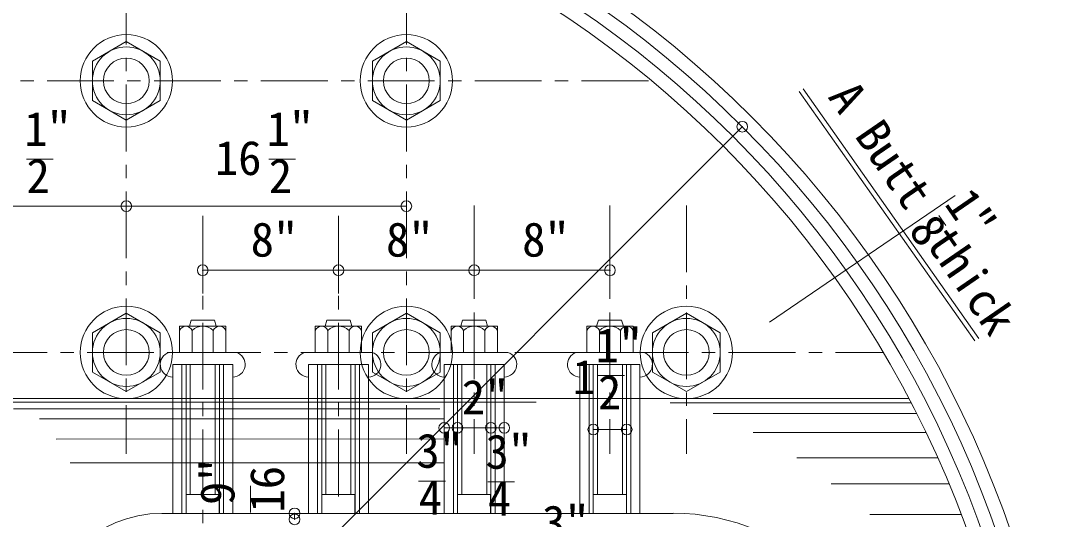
# Model space of a CAD drawing. Units: millimetres, scale not verified. Extents: x -5564 to 5565, y -3978 to 3978.
# Drawn here: x -2606 to -1037, y -529 to 216 of the extents above; entities that cross this region are included whole.
import ezdxf
from ezdxf.enums import TextEntityAlignment as Align

# ---------------------------------------------------------------- set-up
doc = ezdxf.new("R2010")
doc.units = ezdxf.units.MM
doc.header["$LTSCALE"] = 20
doc.header["$PDMODE"] = 32
doc.header["$PDSIZE"] = 16
doc.linetypes.add('CHAIN1', pattern=[8, 5, -1, 1, -1])
for name, color, linetype, lineweight in [('0-3_Center', 4, 'CHAIN1', 9), ('0-4_Note', 3, 'Continuous', 9), ('0-5_Line', 7, 'Continuous', 9), ('0-6_Sunpou', 3, 'Continuous', 9)]:
    doc.layers.add(name, color=color, linetype=linetype, lineweight=lineweight)
doc.styles.add('ＭＳ ゴシック', font='')
doc.styles.get('ＭＳ ゴシック').set_extended_font_data('MS Gothic')

msp = doc.modelspace()

# ---------------------------------------------------------------- linework, layer by layer
at = {"layer": '0-3_Center'}
for p, q in [((-2448.4, 280.95), (-2448.4, -431.86)), ((-2029.3, 280.95), (-2029.3, -431.86)), ((-3526.94, 126.5), (-1662.03, 126.5)), ((-1927.7, -59.93), (-1927.7, -431.86)), ((-1724.5, -59.93), (-1724.5, -431.86)), ((-1610.2, -59.93), (-1610.2, -431.86)), ((-2334.1, -75.46), (-2334.1, -540.74)), ((-2130.9, -75.46), (-2130.9, -513.08)), ((-3787.08, -279.9), (-1315.49, -279.9))]:
    msp.add_line(p, q, dxfattribs=at)
at = {"layer": '0-4_Note'}
for p, q in [((-1178.31, -262.71), (-1441.12, 110.49)), ((-1172.57, -259.16), (-1435.61, 114.37)), ((-1207.94, -45.25), (-1485.59, -234.39)), ((-1232.27, -74.82), (-1221.69, -90.2))]:
    msp.add_line(p, q, dxfattribs=at)
at = {"layer": '0-5_Line'}
for p, q in [((-2349.94, -247.02), (-2349.94, -279.9)), ((-2318.26, -247.02), (-2318.26, -279.9)), ((-2146.74, -247.02), (-2146.74, -279.9)), ((-2115.06, -247.02), (-2115.06, -279.9)), ((-1943.54, -247.02), (-1943.54, -279.9)), ((-1911.86, -247.02), (-1911.86, -279.9)), ((-1740.34, -247.02), (-1740.34, -279.9)), ((-1708.66, -247.02), (-1708.66, -279.9)), ((-2384.36, -279.9), (-2368.8, -279.9)), ((-2283.85, -279.9), (-2299.4, -279.9)), ((-2181.16, -279.9), (-2165.6, -279.9)), ((-2080.65, -279.9), (-2096.2, -279.9)), ((-1977.96, -279.9), (-1962.4, -279.9)), ((-1877.45, -279.9), (-1893, -279.9)), ((-1774.76, -279.9), (-1759.2, -279.9)), ((-1674.25, -279.9), (-1689.8, -279.9)), ((-2365.36, -297.9), (-2365.36, -520.75)), ((-2359.06, -297.9), (-2359.06, -520.75)), ((-2352.76, -297.9), (-2352.76, -492.44)), ((-2315.44, -297.9), (-2315.44, -492.44)), ((-2309.14, -297.9), (-2309.14, -520.75)), ((-2302.84, -297.9), (-2302.84, -520.75)), ((-2162.16, -297.9), (-2162.16, -520.75)), ((-2155.86, -297.9), (-2155.86, -520.75)), ((-2149.56, -297.9), (-2149.56, -492.44)), ((-2112.24, -297.9), (-2112.24, -492.44)), ((-2105.94, -297.9), (-2105.94, -520.75)), ((-2099.64, -297.9), (-2099.64, -520.75)), ((-1958.96, -297.9), (-1958.96, -520.75)), ((-1952.66, -297.9), (-1952.66, -520.75)), ((-1946.36, -297.9), (-1946.36, -492.44)), ((-1909.04, -297.9), (-1909.04, -492.44)), ((-1902.74, -297.9), (-1902.74, -520.75)), ((-1896.44, -297.9), (-1896.44, -520.75)), ((-1755.76, -297.9), (-1755.76, -520.75)), ((-1749.46, -297.9), (-1749.46, -520.75)), ((-1743.16, -297.9), (-1743.16, -492.44)), ((-1705.84, -297.9), (-1705.84, -492.44)), ((-1699.54, -297.9), (-1699.54, -520.75)), ((-1693.24, -297.9), (-1693.24, -520.75)), ((-1276.96, -349.02), (-2657.95, -349.02)), ((-2649.18, -354.23), (-1834.85, -354.23)), ((-1273.56, -355.54), (-1634.54, -355.54)), ((-2617.11, -364.2), (-1979.09, -364.2)), ((-1265.42, -371.45), (-1570.17, -371.45)), ((-2578.32, -379.15), (-1972.59, -379.15)), ((-1251.45, -399.86), (-1510.27, -399.86)), ((-2553.66, -409.56), (-1972.59, -409.32)), ((-1233.95, -437.68), (-1445.04, -437.68)), ((-2532.44, -445.24), (-1972.59, -445.24)), ((-1217.13, -476.78), (-1393.23, -476.78)), ((-2395.4, -520.75), (-1629.77, -520.75)), ((-1199.1, -522.31), (-1335.79, -522.31))]:
    msp.add_line(p, q, dxfattribs=at)
for points in [[(-2397.57, 155.85), (-2448.4, 185.2), (-2499.23, 155.85), (-2499.23, 97.15), (-2448.4, 67.81), (-2397.57, 97.15)], [(-1978.47, 155.85), (-2029.3, 185.2), (-2080.13, 155.85), (-2080.13, 97.15), (-2029.3, 67.81), (-1978.47, 97.15)], [(-2397.57, -250.55), (-2448.4, -221.2), (-2499.23, -250.55), (-2499.23, -309.25), (-2448.4, -338.59), (-2397.57, -309.25)], [(-2314.12, -240.78), (-2354.08, -240.78), (-2351.54, -231.49), (-2316.66, -231.49)], [(-2110.92, -240.78), (-2150.88, -240.78), (-2148.34, -231.49), (-2113.46, -231.49)], [(-1978.47, -250.55), (-2029.3, -221.2), (-2080.13, -250.55), (-2080.13, -309.25), (-2029.3, -338.59), (-1978.47, -309.25)], [(-1907.72, -240.78), (-1947.68, -240.78), (-1945.14, -231.49), (-1910.26, -231.49)], [(-1704.52, -240.78), (-1744.48, -240.78), (-1741.94, -231.49), (-1707.06, -231.49)], [(-1559.37, -250.55), (-1610.2, -221.2), (-1661.03, -250.55), (-1661.03, -309.25), (-1610.2, -338.59), (-1559.37, -309.25)], [(-2368.8, -240.78), (-2299.4, -240.78), (-2299.4, -279.9), (-2368.8, -279.9)], [(-2165.6, -240.78), (-2096.2, -240.78), (-2096.2, -279.9), (-2165.6, -279.9)], [(-1962.4, -240.78), (-1893, -240.78), (-1893, -279.9), (-1962.4, -279.9)], [(-1759.2, -240.78), (-1689.8, -240.78), (-1689.8, -279.9), (-1759.2, -279.9)], [(-2378.99, -297.9), (-2289.21, -297.9), (-2289.21, -520.75), (-2378.99, -520.75)], [(-2175.79, -297.9), (-2086.01, -297.9), (-2086.01, -520.75), (-2175.79, -520.75)], [(-1972.59, -297.9), (-1882.81, -297.9), (-1882.81, -520.75), (-1972.59, -520.75)], [(-1769.39, -297.9), (-1679.61, -297.9), (-1679.61, -520.75), (-1769.39, -520.75)], [(-2309.55, -520.75), (-2359.06, -520.75), (-2359.06, -492.44), (-2309.55, -492.44)], [(-2106.35, -520.75), (-2155.86, -520.75), (-2155.86, -492.44), (-2106.35, -492.44)], [(-1903.15, -520.75), (-1952.66, -520.75), (-1952.66, -492.44), (-1903.15, -492.44)], [(-1699.95, -520.75), (-1749.46, -520.75), (-1749.46, -492.44), (-1699.95, -492.44)]]:
    msp.add_lwpolyline(points, close=True, dxfattribs=at)
for centre, radius in [((-2657.95, -1073.65), 1620.52), ((-2657.95, -1073.65), 1600.2), ((-2448.4, 126.5), 69.12), ((-2029.3, 126.5), 69.12), ((-2448.4, 126.5), 50.83), ((-2029.3, 126.5), 50.83), ((-2448.4, 126.5), 34.19), ((-2029.3, 126.5), 34.19), ((-2448.4, -279.9), 69.12), ((-2029.3, -279.9), 69.12), ((-1610.2, -279.9), 69.12), ((-2448.4, -279.9), 50.83), ((-2029.3, -279.9), 50.83), ((-1610.2, -279.9), 50.83), ((-2448.4, -279.9), 34.19), ((-2029.3, -279.9), 34.19), ((-1610.2, -279.9), 34.19)]:
    msp.add_circle(centre, radius, dxfattribs=at)
for centre, radius, start, end in [((-2657.95, -1073.65), 1579.88, 270, 90), ((-2657.95, -1073.65), 1559.56, 270, 90), ((-2359.37, -250.83), 10.17, 22.00269, 157.99731), ((-2334.1, -263.99), 23.21, 46.96777, 133.03223), ((-2308.83, -250.83), 10.17, 22.00269, 157.99731), ((-2156.17, -250.83), 10.17, 22.00269, 157.99731), ((-2130.9, -263.99), 23.21, 46.96777, 133.03223), ((-2105.63, -250.83), 10.17, 22.00269, 157.99731), ((-1952.97, -250.83), 10.17, 22.00269, 157.99731), ((-1927.7, -263.99), 23.21, 46.96777, 133.03223), ((-1902.43, -250.83), 10.17, 22.00269, 157.99731), ((-1749.77, -250.83), 10.17, 22.00269, 157.99731), ((-1724.5, -263.99), 23.21, 46.96777, 133.03223), ((-1699.23, -250.83), 10.17, 22.00269, 157.99731), ((-2378.85, -297.9), 18.82, 107.01166, 269.57058), ((-2289.35, -297.9), 18.82, 270.42942, 72.98834), ((-2175.65, -297.9), 18.82, 107.01166, 269.57058), ((-2086.15, -297.9), 18.82, 270.42942, 72.98834), ((-1972.45, -297.9), 18.82, 107.01166, 269.57058), ((-1882.95, -297.9), 18.82, 270.42942, 72.98834), ((-1769.25, -297.9), 18.82, 107.01166, 269.57058), ((-1679.75, -297.9), 18.82, 270.42942, 72.98834), ((-2395.4, -697.36), 176.61, 90, 180), ((-1628.41, -835), 314.36, 43.10549, 90.25653)]:
    msp.add_arc(centre, radius, start, end, dxfattribs=at)
at = {"layer": '0-6_Sunpou'}
for p, q in [((-1526.44, 57.86), (-3789.46, -2205.16)), ((-2597.94, 9.18), (-2557.94, 9.18)), ((-2235.28, 9.18), (-2195.28, 9.18)), ((-2448.4, -61.03), (-2867.5, -61.03)), ((-2029.3, -61.03), (-2448.4, -61.03)), ((-2448.4, -61.03), (-2448.4, -103.86)), ((-2029.3, -61.03), (-2029.3, -103.86)), ((-2334.1, -156.94), (-2130.9, -156.94)), ((-2334.1, -156.94), (-2334.1, -191.95)), ((-2130.9, -156.94), (-2130.9, -191.95)), ((-2130.9, -156.94), (-1927.7, -156.94)), ((-1927.7, -156.94), (-1927.7, -191.95)), ((-1927.7, -156.94), (-1724.5, -156.94)), ((-1724.5, -156.94), (-1724.5, -191.95)), ((-1742.56, -314.55), (-1702.56, -314.55)), ((-1972.59, -392.79), (-1972.59, -388.57)), ((-1952.66, -392.79), (-1952.66, -388.57)), ((-1902.74, -392.79), (-1902.74, -388.57)), ((-1882.74, -392.79), (-1882.74, -388.57)), ((-1749.46, -395.17), (-1749.46, -387.29)), ((-1699.54, -395.17), (-1699.54, -387.29)), ((-1972.59, -392.79), (-1952.66, -392.79)), ((-1952.66, -392.79), (-1902.74, -392.79)), ((-1902.74, -392.79), (-1882.74, -392.79)), ((-1749.46, -395.17), (-1699.54, -395.17)), ((-2262.63, -519.69), (-2262.63, -479.69)), ((-2010.88, -472.37), (-1970.88, -472.37)), ((-1907.47, -473.75), (-1867.47, -473.75)), ((-2196.56, -520.75), (-2210.77, -520.75)), ((-2196.56, -520.75), (-2196.56, -529.72))]:
    msp.add_line(p, q, dxfattribs=at)
for p in [(-1526.44, 57.86), (-2448.4, -61.03), (-2029.3, -61.03), (-2334.1, -156.94), (-2130.9, -156.94), (-1927.7, -156.94), (-1724.5, -156.94), (-1972.59, -392.79), (-1952.66, -392.79), (-1902.74, -392.79), (-1882.74, -392.79), (-1749.46, -395.17), (-1699.54, -395.17), (-2196.56, -520.75), (-2196.56, -529.72)]:
    msp.add_point(p, dxfattribs=at)

# ---------------------------------------------------------------- texts
at = {"layer": '0-4_Note', "style": 'ＭＳ ゴシック'}
for s, p in [('A Butt ', (-1411.98, 93.52)), ('1"', (-1237.76, -66.34)), ('8', (-1291.64, -105.86)), (' thick', (-1286.25, -95.08))]:
    msp.add_text(s, height=51.32, rotation=304.519, dxfattribs=at).set_placement(p, align=Align.BOTTOM_LEFT)
at = {"layer": '0-6_Sunpou', "style": 'ＭＳ ゴシック'}
for s, p in [('1"', (-2601.29, 13.54)), ('1"', (-2238.63, 13.54)), ('16', (-2315.9, -29.83)), ('2', (-2597.82, -56.7)), ('2', (-2235.16, -56.7)), ('8"', (-2262.28, -151.94)), ('8"', (-2059.76, -151.94)), ('8"', (-1855.99, -151.94)), ('1"', (-1745.92, -310.18)), ('1', (-1780.5, -357.62)), ('2"', (-1946.34, -387.79)), ('2', (-1742.45, -380.42)), ('3"', (-2014.23, -468.01)), ('3"', (-1910.83, -469.39)), ('4', (-2010.76, -538.25)), ('4', (-1907.36, -539.63)), ('3"', (-1826.09, -575.47))]:
    msp.add_text(s, height=51.32, dxfattribs=at).set_placement(p, align=Align.BOTTOM_LEFT)
for s, p in [('9"', (-2271.1, -508.16)), ('16', (-2196.75, -519.58))]:
    msp.add_text(s, height=51.32, rotation=90, dxfattribs=at).set_placement(p, align=Align.BOTTOM_LEFT)

doc.saveas('drawing.dxf')
